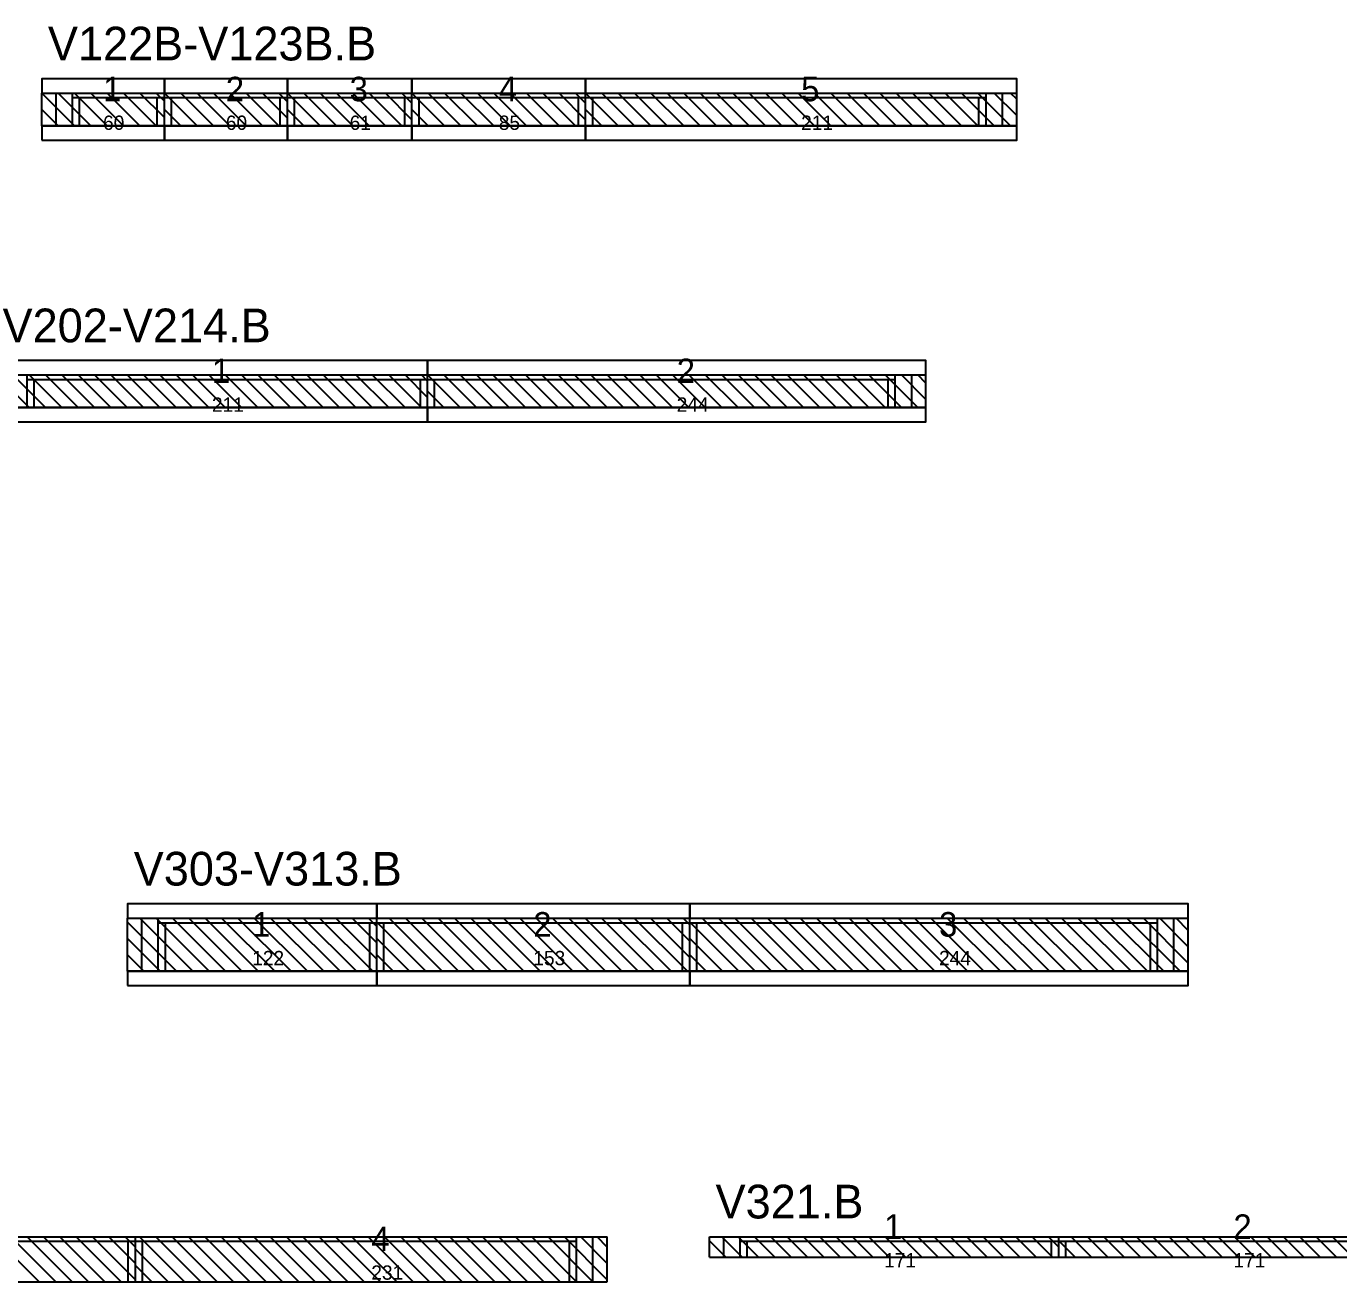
# Model space of a CAD drawing. Header units: metres. Extents: x -10 to 74425, y -2037 to 26.
# Drawn here: x 65805 to 66447, y -1988 to -1373 of the extents above; entities that cross this region are included whole.
import ezdxf

# ---------------------------------------------------------------- set-up
doc = ezdxf.new("R2010")
doc.units = ezdxf.units.M
doc.layers.add('VIGAS', color=7, linetype='Continuous')

msp = doc.modelspace()

# ---------------------------------------------------------------- linework, layer by layer
at = {"layer": 'VIGAS'}
for p, q in [((65812.4, -1406), (65872.4, -1406)), ((65812.4, -1422), (65812.4, -1406)), ((65828.4, -1422), (65812.4, -1406)), ((65819.4, -1422), (65819.4, -1406)), ((65836.4, -1422), (65820.4, -1406)), ((65827.4, -1422), (65827.4, -1406)), ((65844.4, -1422), (65828.4, -1406)), ((65852.4, -1422), (65836.4, -1406)), ((65860.4, -1422), (65844.4, -1406)), ((65868.4, -1422), (65852.4, -1406)), ((65872.4, -1418), (65860.4, -1406)), ((65872.4, -1410), (65868.4, -1406)), ((65872.4, -1422), (65872.4, -1406)), ((65872.4, -1422), (65872.4, -1406)), ((65872.4, -1406), (65932.6, -1406)), ((65872.4, -1422), (65872.4, -1406)), ((65872.4, -1422), (65872.4, -1406)), ((65872.4, -1422), (65872.4, -1406)), ((65888.4, -1422), (65872.4, -1406)), ((65896.4, -1422), (65880.4, -1406)), ((65904.4, -1422), (65888.4, -1406)), ((65912.4, -1422), (65896.4, -1406)), ((65920.4, -1422), (65904.4, -1406)), ((65928.4, -1422), (65912.4, -1406)), ((65932.6, -1418.2), (65920.4, -1406)), ((65932.6, -1410.2), (65928.4, -1406)), ((65932.6, -1422), (65932.6, -1406)), ((65932.6, -1422), (65932.6, -1406)), ((65932.6, -1406), (65993.6, -1406)), ((65932.6, -1422), (65932.6, -1406)), ((65932.6, -1422), (65932.6, -1406)), ((65932.6, -1422), (65932.6, -1406)), ((65948.6, -1422), (65932.6, -1406)), ((65956.6, -1422), (65940.6, -1406)), ((65964.6, -1422), (65948.6, -1406)), ((65972.6, -1422), (65956.6, -1406)), ((65980.6, -1422), (65964.6, -1406)), ((65988.6, -1422), (65972.6, -1406)), ((65993.6, -1419), (65980.6, -1406)), ((65993.6, -1411), (65988.6, -1406)), ((65993.6, -1422), (65993.6, -1406)), ((65993.6, -1422), (65993.6, -1406)), ((65993.6, -1406), (66078.6, -1406)), ((65993.6, -1422), (65993.6, -1406)), ((65993.6, -1422), (65993.6, -1406)), ((65993.6, -1422), (65993.6, -1406)), ((66009.6, -1422), (65993.6, -1406)), ((66017.6, -1422), (66001.6, -1406)), ((66025.6, -1422), (66009.6, -1406)), ((66033.6, -1422), (66017.6, -1406)), ((66041.6, -1422), (66025.6, -1406)), ((66049.6, -1422), (66033.6, -1406)), ((66057.6, -1422), (66041.6, -1406)), ((66065.6, -1422), (66049.6, -1406)), ((66073.6, -1422), (66057.6, -1406)), ((66078.6, -1419), (66065.6, -1406)), ((66078.6, -1411), (66073.6, -1406)), ((66078.6, -1422), (66078.6, -1406)), ((66078.6, -1422), (66078.6, -1406)), ((66078.6, -1406), (66289.6, -1406)), ((66078.6, -1422), (66078.6, -1406)), ((66078.6, -1422), (66078.6, -1406)), ((66078.6, -1422), (66078.6, -1406)), ((66094.6, -1422), (66078.6, -1406)), ((66102.6, -1422), (66086.6, -1406)), ((66110.6, -1422), (66094.6, -1406)), ((66118.6, -1422), (66102.6, -1406)), ((66126.6, -1422), (66110.6, -1406)), ((66134.6, -1422), (66118.6, -1406)), ((66142.6, -1422), (66126.6, -1406)), ((66150.6, -1422), (66134.6, -1406)), ((66158.6, -1422), (66142.6, -1406)), ((66166.6, -1422), (66150.6, -1406)), ((66174.6, -1422), (66158.6, -1406)), ((66182.6, -1422), (66166.6, -1406)), ((66190.6, -1422), (66174.6, -1406)), ((66198.6, -1422), (66182.6, -1406)), ((66206.6, -1422), (66190.6, -1406)), ((66214.6, -1422), (66198.6, -1406)), ((66222.6, -1422), (66206.6, -1406)), ((66230.6, -1422), (66214.6, -1406)), ((66238.6, -1422), (66222.6, -1406)), ((66246.6, -1422), (66230.6, -1406)), ((66254.6, -1422), (66238.6, -1406)), ((66262.6, -1422), (66246.6, -1406)), ((66270.6, -1422), (66254.6, -1406)), ((66278.6, -1422), (66262.6, -1406)), ((66286.6, -1422), (66270.6, -1406)), ((66274.6, -1422), (66274.6, -1406)), ((66289.6, -1417), (66278.6, -1406)), ((66282.6, -1422), (66282.6, -1406)), ((66289.6, -1409), (66286.6, -1406)), ((66289.6, -1422), (66289.6, -1406)), ((65827.4, -1408.2), (65872.4, -1408.2)), ((65830.9, -1422), (65830.9, -1408.2)), ((65868.9, -1422), (65868.9, -1408.2)), ((65872.4, -1408.2), (65932.6, -1408.2)), ((65875.9, -1422), (65875.9, -1408.2)), ((65929.1, -1422), (65929.1, -1408.2)), ((65932.6, -1408.2), (65993.6, -1408.2)), ((65936.1, -1422), (65936.1, -1408.2)), ((65990.1, -1422), (65990.1, -1408.2)), ((65993.6, -1408.2), (66078.6, -1408.2)), ((65997.1, -1422), (65997.1, -1408.2)), ((66075.1, -1422), (66075.1, -1408.2)), ((66078.6, -1408.2), (66274.6, -1408.2)), ((66082.1, -1422), (66082.1, -1408.2)), ((66271.1, -1422), (66271.1, -1408.2)), ((65820.4, -1422), (65812.4, -1414)), ((65880.4, -1422), (65872.4, -1414)), ((65940.6, -1422), (65932.6, -1414)), ((66001.6, -1422), (65993.6, -1414)), ((66086.6, -1422), (66078.6, -1414)), ((65812.4, -1422), (65872.4, -1422)), ((65812.4, -1422), (65812.4, -1422)), ((65827.4, -1422), (65830.9, -1422)), ((65868.9, -1422), (65872.4, -1422)), ((65872.4, -1422), (65932.6, -1422)), ((65872.4, -1422), (65875.9, -1422)), ((65872.4, -1422), (65872.4, -1422)), ((65929.1, -1422), (65932.6, -1422)), ((65932.6, -1422), (65993.6, -1422)), ((65932.6, -1422), (65936.1, -1422)), ((65932.6, -1422), (65932.6, -1422)), ((65990.1, -1422), (65993.6, -1422)), ((65993.6, -1422), (66078.6, -1422)), ((65993.6, -1422), (65997.1, -1422)), ((65993.6, -1422), (65993.6, -1422)), ((66075.1, -1422), (66078.6, -1422)), ((66078.6, -1422), (66289.6, -1422)), ((66078.6, -1422), (66082.1, -1422)), ((66078.6, -1422), (66078.6, -1422)), ((66271.1, -1422), (66274.6, -1422)), ((65790.2, -1544), (66001.2, -1544)), ((65806.2, -1560), (65790.2, -1544)), ((65814.2, -1560), (65798.2, -1544)), ((65805.2, -1560), (65805.2, -1544)), ((65805.2, -1546.2), (66001.2, -1546.2)), ((65822.2, -1560), (65806.2, -1544)), ((65808.7, -1560), (65808.7, -1546.2)), ((65830.2, -1560), (65814.2, -1544)), ((65838.2, -1560), (65822.2, -1544)), ((65846.2, -1560), (65830.2, -1544)), ((65854.2, -1560), (65838.2, -1544)), ((65862.2, -1560), (65846.2, -1544)), ((65870.2, -1560), (65854.2, -1544)), ((65878.2, -1560), (65862.2, -1544)), ((65886.2, -1560), (65870.2, -1544)), ((65894.2, -1560), (65878.2, -1544)), ((65902.2, -1560), (65886.2, -1544)), ((65910.2, -1560), (65894.2, -1544)), ((65918.2, -1560), (65902.2, -1544)), ((65926.2, -1560), (65910.2, -1544)), ((65934.2, -1560), (65918.2, -1544)), ((65942.2, -1560), (65926.2, -1544)), ((65950.2, -1560), (65934.2, -1544)), ((65958.2, -1560), (65942.2, -1544)), ((65966.2, -1560), (65950.2, -1544)), ((65974.2, -1560), (65958.2, -1544)), ((65982.2, -1560), (65966.2, -1544)), ((65990.2, -1560), (65974.2, -1544)), ((65998.2, -1560), (65982.2, -1544)), ((66001.2, -1555), (65990.2, -1544)), ((65997.7, -1560), (65997.7, -1546.2)), ((66001.2, -1547), (65998.2, -1544)), ((66001.2, -1560), (66001.2, -1544)), ((66001.2, -1560), (66001.2, -1544)), ((66001.2, -1544), (66245.2, -1544)), ((66001.2, -1560), (66001.2, -1544)), ((66001.2, -1560), (66001.2, -1544)), ((66001.2, -1560), (66001.2, -1544)), ((66017.2, -1560), (66001.2, -1544)), ((66001.2, -1546.2), (66230.2, -1546.2)), ((66004.7, -1560), (66004.7, -1546.2)), ((66025.2, -1560), (66009.2, -1544)), ((66033.2, -1560), (66017.2, -1544)), ((66041.2, -1560), (66025.2, -1544)), ((66049.2, -1560), (66033.2, -1544)), ((66057.2, -1560), (66041.2, -1544)), ((66065.2, -1560), (66049.2, -1544)), ((66073.2, -1560), (66057.2, -1544)), ((66081.2, -1560), (66065.2, -1544)), ((66089.2, -1560), (66073.2, -1544)), ((66097.2, -1560), (66081.2, -1544)), ((66105.2, -1560), (66089.2, -1544)), ((66113.2, -1560), (66097.2, -1544)), ((66121.2, -1560), (66105.2, -1544)), ((66129.2, -1560), (66113.2, -1544)), ((66137.2, -1560), (66121.2, -1544)), ((66145.2, -1560), (66129.2, -1544)), ((66153.2, -1560), (66137.2, -1544)), ((66161.2, -1560), (66145.2, -1544)), ((66169.2, -1560), (66153.2, -1544)), ((66177.2, -1560), (66161.2, -1544)), ((66185.2, -1560), (66169.2, -1544)), ((66193.2, -1560), (66177.2, -1544)), ((66201.2, -1560), (66185.2, -1544)), ((66209.2, -1560), (66193.2, -1544)), ((66217.2, -1560), (66201.2, -1544)), ((66225.2, -1560), (66209.2, -1544)), ((66233.2, -1560), (66217.2, -1544)), ((66241.2, -1560), (66225.2, -1544)), ((66226.7, -1560), (66226.7, -1546.2)), ((66230.2, -1560), (66230.2, -1544)), ((66245.2, -1556), (66233.2, -1544)), ((66238.2, -1560), (66238.2, -1544)), ((66245.2, -1548), (66241.2, -1544)), ((66245.2, -1560), (66245.2, -1544)), ((66009.2, -1560), (66001.2, -1552)), ((65790.2, -1560), (66001.2, -1560)), ((65805.2, -1560), (65808.7, -1560)), ((65997.7, -1560), (66001.2, -1560)), ((66001.2, -1560), (66245.2, -1560)), ((66001.2, -1560), (66004.7, -1560)), ((66001.2, -1560), (66001.2, -1560)), ((66226.7, -1560), (66230.2, -1560)), ((65854.4, -1810), (65976.4, -1810)), ((65854.4, -1836), (65854.4, -1810)), ((65886.4, -1836), (65860.4, -1810)), ((65861.4, -1836), (65861.4, -1810)), ((65894.4, -1836), (65868.4, -1810)), ((65869.4, -1836), (65869.4, -1810)), ((65902.4, -1836), (65876.4, -1810)), ((65910.4, -1836), (65884.4, -1810)), ((65918.4, -1836), (65892.4, -1810)), ((65926.4, -1836), (65900.4, -1810)), ((65934.4, -1836), (65908.4, -1810)), ((65942.4, -1836), (65916.4, -1810)), ((65950.4, -1836), (65924.4, -1810)), ((65958.4, -1836), (65932.4, -1810)), ((65966.4, -1836), (65940.4, -1810)), ((65974.4, -1836), (65948.4, -1810)), ((65976.4, -1830), (65956.4, -1810)), ((65976.4, -1822), (65964.4, -1810)), ((65976.4, -1814), (65972.4, -1810)), ((65976.4, -1836), (65976.4, -1810)), ((65976.4, -1836), (65976.4, -1810)), ((65976.4, -1810), (66129.6, -1810)), ((65976.4, -1836), (65976.4, -1810)), ((65976.4, -1836), (65976.4, -1810)), ((65976.4, -1836), (65976.4, -1810)), ((66008.4, -1836), (65982.4, -1810)), ((66016.4, -1836), (65990.4, -1810)), ((66024.4, -1836), (65998.4, -1810)), ((66032.4, -1836), (66006.4, -1810)), ((66040.4, -1836), (66014.4, -1810)), ((66048.4, -1836), (66022.4, -1810)), ((66056.4, -1836), (66030.4, -1810)), ((66064.4, -1836), (66038.4, -1810)), ((66072.4, -1836), (66046.4, -1810)), ((66080.4, -1836), (66054.4, -1810)), ((66088.4, -1836), (66062.4, -1810)), ((66096.4, -1836), (66070.4, -1810)), ((66104.4, -1836), (66078.4, -1810)), ((66112.4, -1836), (66086.4, -1810)), ((66120.4, -1836), (66094.4, -1810)), ((66128.4, -1836), (66102.4, -1810)), ((66129.6, -1829.2), (66110.4, -1810)), ((66129.6, -1821.2), (66118.4, -1810)), ((66129.6, -1813.2), (66126.4, -1810)), ((66129.6, -1836), (66129.6, -1810)), ((66129.6, -1836), (66129.6, -1810)), ((66129.6, -1810), (66373.6, -1810)), ((66129.6, -1836), (66129.6, -1810)), ((66129.6, -1836), (66129.6, -1810)), ((66129.6, -1836), (66129.6, -1810)), ((66161.6, -1836), (66135.6, -1810)), ((66169.6, -1836), (66143.6, -1810)), ((66177.6, -1836), (66151.6, -1810)), ((66185.6, -1836), (66159.6, -1810)), ((66193.6, -1836), (66167.6, -1810)), ((66201.6, -1836), (66175.6, -1810)), ((66209.6, -1836), (66183.6, -1810)), ((66217.6, -1836), (66191.6, -1810)), ((66225.6, -1836), (66199.6, -1810)), ((66233.6, -1836), (66207.6, -1810)), ((66241.6, -1836), (66215.6, -1810)), ((66249.6, -1836), (66223.6, -1810)), ((66257.6, -1836), (66231.6, -1810)), ((66265.6, -1836), (66239.6, -1810)), ((66273.6, -1836), (66247.6, -1810)), ((66281.6, -1836), (66255.6, -1810)), ((66289.6, -1836), (66263.6, -1810)), ((66297.6, -1836), (66271.6, -1810)), ((66305.6, -1836), (66279.6, -1810)), ((66313.6, -1836), (66287.6, -1810)), ((66321.6, -1836), (66295.6, -1810)), ((66329.6, -1836), (66303.6, -1810)), ((66337.6, -1836), (66311.6, -1810)), ((66345.6, -1836), (66319.6, -1810)), ((66353.6, -1836), (66327.6, -1810)), ((66361.6, -1836), (66335.6, -1810)), ((66369.6, -1836), (66343.6, -1810)), ((66373.6, -1832), (66351.6, -1810)), ((66358.6, -1836), (66358.6, -1810)), ((66373.6, -1824), (66359.6, -1810)), ((66366.6, -1836), (66366.6, -1810)), ((66373.6, -1816), (66367.6, -1810)), ((66373.6, -1836), (66373.6, -1810)), ((65878.4, -1836), (65854.4, -1812)), ((65869.4, -1812.2), (65976.4, -1812.2)), ((65872.9, -1836), (65872.9, -1812.2)), ((65972.9, -1836), (65972.9, -1812.2)), ((66000.4, -1836), (65976.4, -1812)), ((65976.4, -1812.2), (66129.6, -1812.2)), ((65979.9, -1836), (65979.9, -1812.2)), ((66126.1, -1836), (66126.1, -1812.2)), ((66153.6, -1836), (66129.6, -1812)), ((66129.6, -1812.2), (66358.6, -1812.2)), ((66133.1, -1836), (66133.1, -1812.2)), ((66355.1, -1836), (66355.1, -1812.2)), ((65870.4, -1836), (65854.4, -1820)), ((65992.4, -1836), (65976.4, -1820)), ((66145.6, -1836), (66129.6, -1820)), ((65862.4, -1836), (65854.4, -1828)), ((65984.4, -1836), (65976.4, -1828)), ((66137.6, -1836), (66129.6, -1828)), ((65854.4, -1836), (65976.4, -1836)), ((65854.4, -1836), (65854.4, -1836)), ((65869.4, -1836), (65872.9, -1836)), ((65972.9, -1836), (65976.4, -1836)), ((65976.4, -1836), (66129.6, -1836)), ((65976.4, -1836), (65979.9, -1836)), ((65976.4, -1836), (65976.4, -1836)), ((66126.1, -1836), (66129.6, -1836)), ((66129.6, -1836), (66373.6, -1836)), ((66129.6, -1836), (66133.1, -1836)), ((66129.6, -1836), (66129.6, -1836)), ((66355.1, -1836), (66358.6, -1836)), ((65627.2, -1966), (65858.2, -1966)), ((65627.2, -1968.2), (65858.2, -1968.2)), ((65811.2, -1988), (65789.2, -1966)), ((65819.2, -1988), (65797.2, -1966)), ((65827.2, -1988), (65805.2, -1966)), ((65835.2, -1988), (65813.2, -1966)), ((65843.2, -1988), (65821.2, -1966)), ((65851.2, -1988), (65829.2, -1966)), ((65858.2, -1987), (65837.2, -1966)), ((65858.2, -1979), (65845.2, -1966)), ((65858.2, -1971), (65853.2, -1966)), ((65854.7, -1988), (65854.7, -1968.2)), ((65858.2, -1988), (65858.2, -1966)), ((65858.2, -1988), (65858.2, -1966)), ((65858.2, -1966), (66089.2, -1966)), ((65858.2, -1988), (65858.2, -1966)), ((65858.2, -1988), (65858.2, -1966)), ((65858.2, -1988), (65858.2, -1966)), ((65858.2, -1968.2), (66074.2, -1968.2)), ((65874.2, -1988), (65858.2, -1972)), ((65882.2, -1988), (65860.2, -1966)), ((65861.7, -1988), (65861.7, -1968.2)), ((65890.2, -1988), (65868.2, -1966)), ((65898.2, -1988), (65876.2, -1966)), ((65906.2, -1988), (65884.2, -1966)), ((65914.2, -1988), (65892.2, -1966)), ((65922.2, -1988), (65900.2, -1966)), ((65930.2, -1988), (65908.2, -1966)), ((65938.2, -1988), (65916.2, -1966)), ((65946.2, -1988), (65924.2, -1966)), ((65954.2, -1988), (65932.2, -1966)), ((65962.2, -1988), (65940.2, -1966)), ((65970.2, -1988), (65948.2, -1966)), ((65978.2, -1988), (65956.2, -1966)), ((65986.2, -1988), (65964.2, -1966)), ((65994.2, -1988), (65972.2, -1966)), ((66002.2, -1988), (65980.2, -1966)), ((66010.2, -1988), (65988.2, -1966)), ((66018.2, -1988), (65996.2, -1966)), ((66026.2, -1988), (66004.2, -1966)), ((66034.2, -1988), (66012.2, -1966)), ((66042.2, -1988), (66020.2, -1966)), ((66050.2, -1988), (66028.2, -1966)), ((66058.2, -1988), (66036.2, -1966)), ((66066.2, -1988), (66044.2, -1966)), ((66074.2, -1988), (66052.2, -1966)), ((66082.2, -1988), (66060.2, -1966)), ((66089.2, -1987), (66068.2, -1966)), ((66070.7, -1988), (66070.7, -1968.2)), ((66074.2, -1988), (66074.2, -1966)), ((66089.2, -1979), (66076.2, -1966)), ((66082.2, -1988), (66082.2, -1966)), ((66089.2, -1971), (66084.2, -1966)), ((66089.2, -1988), (66089.2, -1966)), ((66139.2, -1966), (66310.2, -1966)), ((66139.2, -1976), (66139.2, -1966)), ((66147.2, -1976), (66139.2, -1968)), ((66155.2, -1976), (66145.2, -1966)), ((66146.2, -1976), (66146.2, -1966)), ((66163.2, -1976), (66153.2, -1966)), ((66154.2, -1976), (66154.2, -1966)), ((66154.2, -1968.2), (66310.2, -1968.2)), ((66157.7, -1976), (66157.7, -1968.2)), ((66171.2, -1976), (66161.2, -1966)), ((66179.2, -1976), (66169.2, -1966)), ((66187.2, -1976), (66177.2, -1966)), ((66195.2, -1976), (66185.2, -1966)), ((66203.2, -1976), (66193.2, -1966)), ((66211.2, -1976), (66201.2, -1966)), ((66219.2, -1976), (66209.2, -1966)), ((66227.2, -1976), (66217.2, -1966)), ((66235.2, -1976), (66225.2, -1966)), ((66243.2, -1976), (66233.2, -1966)), ((66251.2, -1976), (66241.2, -1966)), ((66259.2, -1976), (66249.2, -1966)), ((66267.2, -1976), (66257.2, -1966)), ((66275.2, -1976), (66265.2, -1966)), ((66283.2, -1976), (66273.2, -1966)), ((66291.2, -1976), (66281.2, -1966)), ((66299.2, -1976), (66289.2, -1966)), ((66307.2, -1976), (66297.2, -1966)), ((66310.2, -1971), (66305.2, -1966)), ((66306.7, -1976), (66306.7, -1968.2)), ((66310.2, -1976), (66310.2, -1966)), ((66310.2, -1976), (66310.2, -1966)), ((66310.2, -1966), (66481.2, -1966)), ((66310.2, -1976), (66310.2, -1966)), ((66310.2, -1976), (66310.2, -1966)), ((66310.2, -1976), (66310.2, -1966)), ((66318.2, -1976), (66310.2, -1968)), ((66310.2, -1968.2), (66481.2, -1968.2)), ((66313.7, -1976), (66313.7, -1968.2)), ((66326.2, -1976), (66316.2, -1966)), ((66334.2, -1976), (66324.2, -1966)), ((66342.2, -1976), (66332.2, -1966)), ((66350.2, -1976), (66340.2, -1966)), ((66358.2, -1976), (66348.2, -1966)), ((66366.2, -1976), (66356.2, -1966)), ((66374.2, -1976), (66364.2, -1966)), ((66382.2, -1976), (66372.2, -1966)), ((66390.2, -1976), (66380.2, -1966)), ((66398.2, -1976), (66388.2, -1966)), ((66406.2, -1976), (66396.2, -1966)), ((66414.2, -1976), (66404.2, -1966)), ((66422.2, -1976), (66412.2, -1966)), ((66430.2, -1976), (66420.2, -1966)), ((66438.2, -1976), (66428.2, -1966)), ((66446.2, -1976), (66436.2, -1966)), ((66454.2, -1976), (66444.2, -1966)), ((66139.2, -1976), (66310.2, -1976)), ((66139.2, -1976), (66139.2, -1976)), ((66154.2, -1976), (66157.7, -1976)), ((66306.7, -1976), (66310.2, -1976)), ((66310.2, -1976), (66481.2, -1976)), ((66310.2, -1976), (66313.7, -1976)), ((66310.2, -1976), (66310.2, -1976)), ((65866.2, -1988), (65858.2, -1980)), ((65627.2, -1988), (65858.2, -1988)), ((65854.7, -1988), (65858.2, -1988)), ((65858.2, -1988), (66089.2, -1988)), ((65858.2, -1988), (65861.7, -1988)), ((65858.2, -1988), (65858.2, -1988)), ((66070.7, -1988), (66074.2, -1988))]:
    msp.add_line(p, q, dxfattribs=at)
for points in [[(65812.4, -1406), (65872.4, -1406), (65872.4, -1399), (65812.4, -1399)], [(65872.4, -1406), (65932.6, -1406), (65932.6, -1399), (65872.4, -1399)], [(65932.6, -1406), (65993.6, -1406), (65993.6, -1399), (65932.6, -1399)], [(65993.6, -1406), (66078.6, -1406), (66078.6, -1399), (65993.6, -1399)], [(66078.6, -1406), (66289.6, -1406), (66289.6, -1399), (66078.6, -1399)], [(65812.4, -1429), (65872.4, -1429), (65872.4, -1422), (65812.4, -1422)], [(65872.4, -1429), (65932.6, -1429), (65932.6, -1422), (65872.4, -1422)], [(65932.6, -1429), (65993.6, -1429), (65993.6, -1422), (65932.6, -1422)], [(65993.6, -1429), (66078.6, -1429), (66078.6, -1422), (65993.6, -1422)], [(66078.6, -1429), (66289.6, -1429), (66289.6, -1422), (66078.6, -1422)], [(65790.2, -1544), (66001.2, -1544), (66001.2, -1537), (65790.2, -1537)], [(66001.2, -1544), (66245.2, -1544), (66245.2, -1537), (66001.2, -1537)], [(65790.2, -1567), (66001.2, -1567), (66001.2, -1560), (65790.2, -1560)], [(66001.2, -1567), (66245.2, -1567), (66245.2, -1560), (66001.2, -1560)], [(65854.4, -1810), (65976.4, -1810), (65976.4, -1803), (65854.4, -1803)], [(65976.4, -1810), (66129.6, -1810), (66129.6, -1803), (65976.4, -1803)], [(66129.6, -1810), (66373.6, -1810), (66373.6, -1803), (66129.6, -1803)], [(65854.4, -1843), (65976.4, -1843), (65976.4, -1836), (65854.4, -1836)], [(65976.4, -1843), (66129.6, -1843), (66129.6, -1836), (65976.4, -1836)], [(66129.6, -1843), (66373.6, -1843), (66373.6, -1836), (66129.6, -1836)]]:
    msp.add_lwpolyline(points, close=True, dxfattribs=at)

# ---------------------------------------------------------------- texts
for s, height, p in [('V122B-V123B.B', 16.5, (65815.4, -1390)), ('1', 12, (65842.4, -1410)), ('2', 12, (65902.5, -1410)), ('3', 12, (65963.1, -1410)), ('4', 12, (66036.1, -1410)), ('5', 12, (66184.1, -1410)), ('60', 7, (65842.4, -1424)), ('60', 7, (65902.5, -1424)), ('61', 7, (65963.1, -1424)), ('85', 7, (66036.1, -1424)), ('211', 7, (66184.1, -1424)), ('V202-V214.B', 16.5, (65793.2, -1528)), ('1', 12, (65895.7, -1548)), ('2', 12, (66123.2, -1548)), ('211', 7, (65895.7, -1562)), ('244', 7, (66123.2, -1562)), ('V303-V313.B', 16.5, (65857.4, -1794)), ('1', 12, (65915.4, -1819)), ('2', 12, (66053, -1819)), ('3', 12, (66251.6, -1819)), ('122', 7, (65915.4, -1833)), ('153', 7, (66053, -1833)), ('244', 7, (66251.6, -1833)), ('V321.B', 16.5, (66142.2, -1957)), ('1', 12, (66224.7, -1967)), ('2', 12, (66395.7, -1967)), ('4', 12, (65973.7, -1973)), ('171', 7, (66224.7, -1981)), ('171', 7, (66395.7, -1981)), ('231', 7, (65973.7, -1987))]:
    msp.add_text(s, height=height, dxfattribs=at).set_placement(p)

doc.saveas('drawing.dxf')
